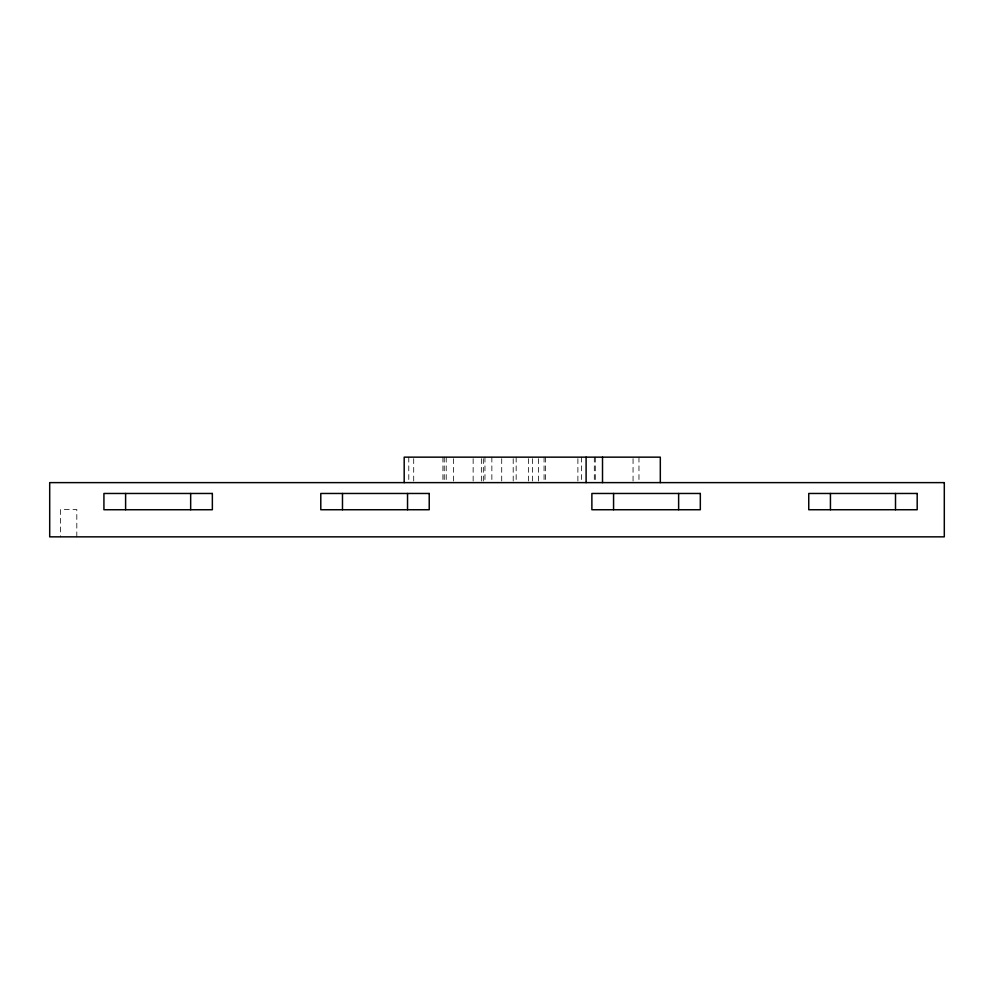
<?xml version="1.0" encoding="UTF-8"?>
<svg xmlns="http://www.w3.org/2000/svg" width="994" height="994" viewBox="0 0 994 994"><rect width="100%" height="100%" fill="white"/><g stroke="black" fill="none" stroke-linecap="round" stroke-linejoin="round"><path stroke-width="0.75" stroke-dasharray="4.97 3.73" d="M638.968 457.153L638.968 481.133M633.054 458.656L633.054 481.133M595.294 457.153L595.294 481.133M594.313 457.153L594.313 481.133M581.502 457.153L581.502 481.133M577.887 458.656L577.887 481.133M545.383 457.153L545.383 481.133M544.066 457.153L544.066 481.133M538.487 458.656L538.487 481.133M532.573 458.656L532.573 481.133M528.634 458.656L528.634 481.133M516.159 457.153L516.159 481.133M513.202 458.656L513.202 481.133M501.709 458.656L501.709 481.133M491.856 457.153L491.856 481.133M484.96 457.153L484.96 481.133M483.32 458.656L483.32 481.133M481.357 458.656L481.357 481.133M473.144 458.656L473.144 481.133M453.562 458.656L453.562 481.133M446.219 457.153L446.219 481.133M444.243 457.153L444.243 481.133M442.926 457.153L442.926 481.133M413.703 458.656L413.703 481.133M408.782 457.153L408.782 481.133M76.811 536.847L76.811 509.599L60.547 509.599L60.547 536.847"/><path stroke-width="1.49" d="M895.507 493.471L895.507 509.736M830.437 493.471L830.437 509.736M678.629 493.471L678.629 509.736M660.314 482.624L660.314 457.153L404.185 457.153L404.185 482.624M613.571 493.471L613.571 509.736M602.513 457.153L602.513 482.624M586.1 457.153L586.1 482.624M407.54 493.471L407.54 509.736M342.483 493.471L342.483 509.736M190.662 493.471L190.662 509.736M125.604 493.471L125.604 509.736M944.3 482.624L49.7 482.624L49.7 536.847L944.3 536.847L944.3 482.624M212.356 493.471L103.923 493.471L103.923 509.736L212.356 509.736L212.356 493.471M429.222 493.471L320.789 493.471L320.789 509.736L429.222 509.736L429.222 493.471M700.323 493.471L591.877 493.471L591.877 509.736L700.323 509.736L700.323 493.471M917.189 493.471L808.756 493.471L808.756 509.736L917.189 509.736L917.189 493.471"/></g></svg>
